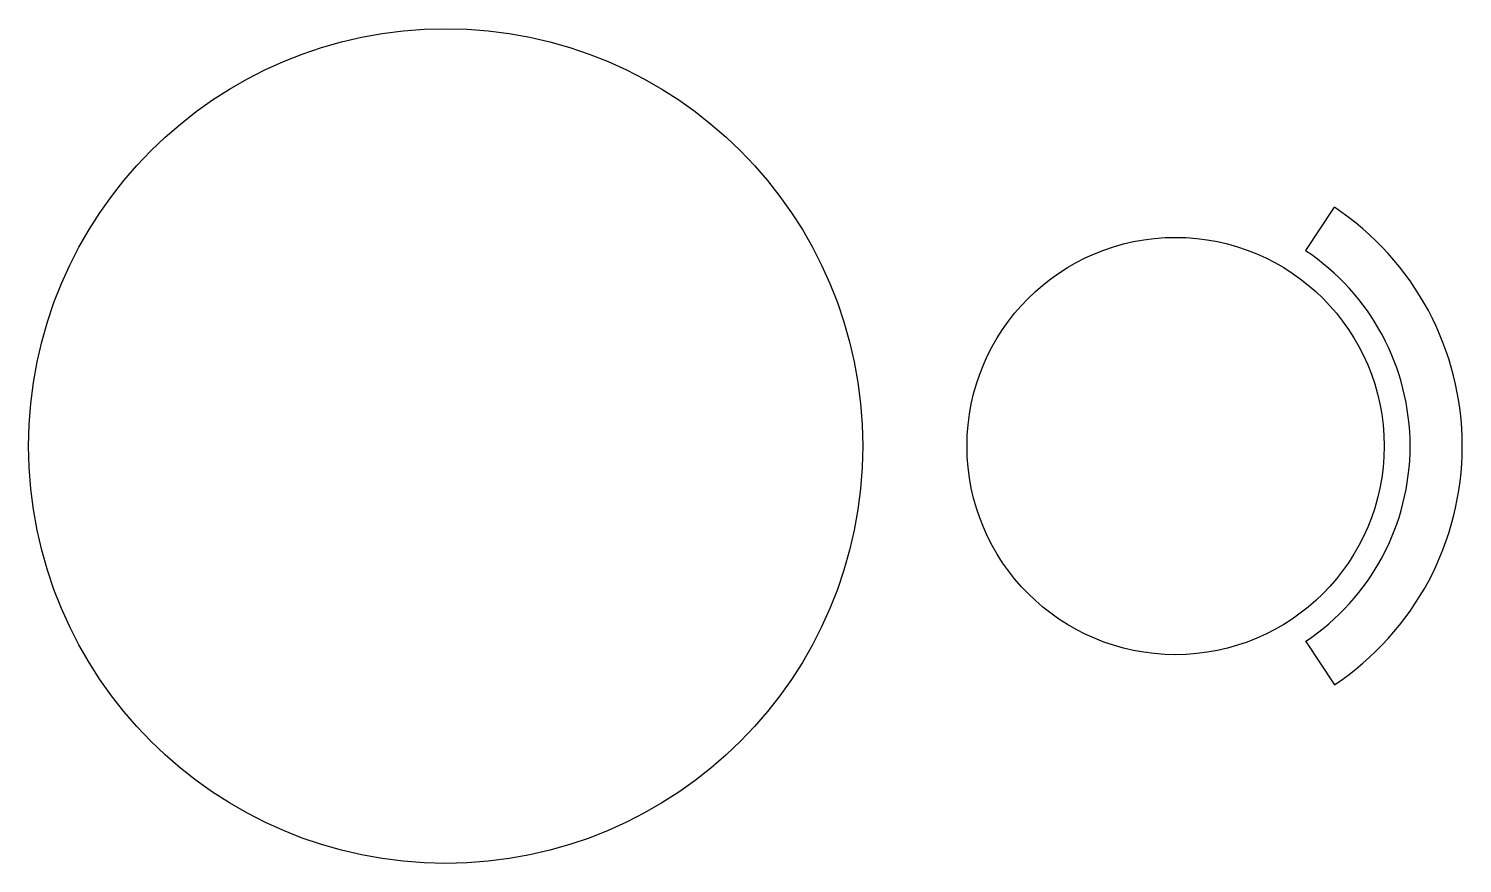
# Model space of a CAD drawing. Header units: millimetres. Extents: x 209.8 to 281.8, y 45 to 110.
# Drawn here: x 239.549 to 240.924, y 83.371 to 84.171 of the extents above; entities that cross this region are included whole.
import ezdxf

# ---------------------------------------------------------------- set-up
doc = ezdxf.new("R2010")
doc.units = ezdxf.units.MM
doc.header["$LTSCALE"] = 0.65
doc.layers.add('mobiliario', color=30, linetype='Continuous')

msp = doc.modelspace()

# ---------------------------------------------------------------- linework, layer by layer
at = {"layer": 'mobiliario'}
for p, q in [((240.7739, 83.9586), (240.8017, 84.0002)), ((240.7739, 83.5841), (240.8017, 83.5425))]:
    msp.add_line(p, q, dxfattribs=at)
for centre, radius in [((239.9491, 83.7713), 0.4), ((240.6491, 83.7713), 0.2)]:
    msp.add_circle(centre, radius, dxfattribs=at)
for radius in [0.275, 0.225]:
    msp.add_arc((240.6491, 83.7713), radius, 303.6807, 56.3193, dxfattribs=at)

doc.saveas('drawing.dxf')
